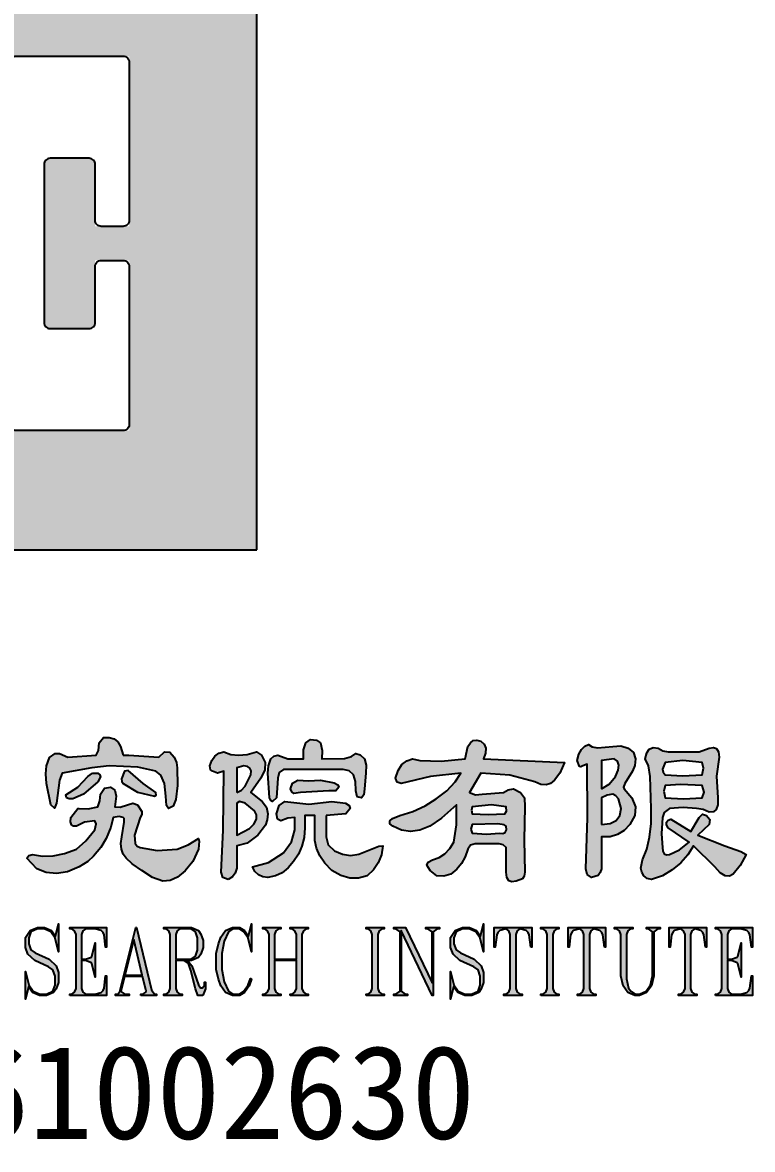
# Model space of a CAD drawing. Extents: x 2350667 to 3185789, y 309667 to 706270.
# Drawn here: x 2430917 to 2432631, y 363419 to 366067 of the extents above; entities that cross this region are included whole.
import ezdxf
from ezdxf.enums import TextEntityAlignment as Align

# ---------------------------------------------------------------- set-up
doc = ezdxf.new("R2010")
doc.units = 0
doc.header["$LTSCALE"] = 1000
for name, color, linetype in [('0-底图', 7, 'Continuous'), ('BTTK', 7, 'Continuous'), ('Logo', 4, 'Continuous')]:
    doc.layers.add(name, color=color, linetype=linetype)
doc.styles.add('HT', font='')
doc.styles.add('HZ(TK)', font='geniso.shx', dxfattribs={"width": 0.9, "bigfont": 'hztxt.shx'})
doc.styles.get('HT').set_extended_font_data('SimHei')

# ---------------------------------------------------------------- blocks, each defined once
blk = doc.blocks.new('CSCEC')
at = {"layer": 'Logo'}
h = blk.add_hatch(color=4, dxfattribs=at)
h.paths.add_polyline_path([(0, -24), (24, -24), (24, 0), (0, 0)])
h.paths.add_polyline_path([(6.2, -2.8), (9.8, -2.8), (9.8, -9.2), (9, -9.2), (9, -5.36, 0.414214), (8.84, -5.2), (7.16, -5.2, 0.414214), (7, -5.36), (7, -12.24, 0.414214), (7.16, -12.4), (9.8, -12.4), (9.8, -21.2), (6.2, -21.2), (6.2, -17.2), (7, -17.2), (7, -18.64, 0.414214), (7.16, -18.8), (8.84, -18.8, 0.414214), (9, -18.64), (9, -14.96, 0.414214), (8.84, -14.8), (6.2, -14.8)], flags=16)
h.paths.add_polyline_path([(10.2, -2.8), (13.8, -2.8), (13.8, -9.2), (13, -9.2), (13, -5.36, 0.414214), (12.84, -5.2), (11.16, -5.2, 0.414214), (11, -5.36), (11, -18.64, 0.414214), (11.16, -18.8), (12.84, -18.8, 0.414214), (13, -18.64), (13, -12.4), (13.8, -12.4), (13.8, -21.2), (10.2, -21.2)], flags=16)
h.paths.add_polyline_path([(5.8, -12.4), (5.8, -16.4), (5, -16.4), (5, -14.96, 0.414214), (4.84, -14.8), (3.96, -14.8, 0.414214), (3.8, -14.96), (3.8, -18.64, 0.414214), (3.96, -18.8), (4.84, -18.8, 0.414214), (5, -18.64), (5, -17.2), (5.8, -17.2), (5.8, -21.2), (3, -21.2), (3, -12.4)], flags=16)
h.paths.add_polyline_path([(14.2, -2.8), (17.8, -2.8), (17.8, -5.2), (15.16, -5.2, 0.414214), (15, -5.36), (15, -12.24, 0.414214), (15.16, -12.4), (17.8, -12.4), (17.8, -14.8), (15.16, -14.8, 0.414214), (15, -14.96), (15, -18.64, 0.414214), (15.16, -18.8), (17.8, -18.8), (17.8, -21.2), (14.2, -21.2)], flags=16)
h.paths.add_polyline_path([(21, -12.4), (21, -16.4), (20.2, -16.4), (20.2, -14.96, 0.414214), (20.04, -14.8), (19.16, -14.8, 0.414214), (19, -14.96), (19, -18.64, 0.414214), (19.16, -18.8), (20.04, -18.8, 0.414214), (20.2, -18.64), (20.2, -17.2), (21, -17.2), (21, -21.2), (18.2, -21.2), (18.2, -12.4)], flags=16)
for p, q in [((0, -24), (0, 0)), ((0, 0), (24, 0)), ((0, 0), (24, 0)), ((24, -24), (24, 0)), ((0, -24), (24, -24))]:
    blk.add_line(p, q, dxfattribs=at)
for points in [[(8.84, -5.2, -0.414214), (9, -5.36), (9, -9.04, 0.414214), (9.16, -9.2), (9.64, -9.2, 0.414214), (9.8, -9.04), (9.8, -2.96, 0.414214), (9.64, -2.8), (6.36, -2.8, 0.414214), (6.2, -2.96), (6.2, -14.64, 0.414214), (6.36, -14.8), (8.84, -14.8, -0.414214), (9, -14.96), (9, -18.64, -0.414214), (8.84, -18.8), (7.16, -18.8, -0.414214), (7, -18.64), (7, -17.36, 0.414214), (6.84, -17.2), (6.36, -17.2, 0.414214), (6.2, -17.36), (6.2, -21.04, 0.414214), (6.36, -21.2), (9.64, -21.2, 0.414214), (9.8, -21.04), (9.8, -12.56, 0.414214), (9.64, -12.4), (7.16, -12.4, -0.414214), (7, -12.24), (7, -5.36, -0.414214), (7.16, -5.2)], [(12.84, -18.8, 0.414214), (13, -18.64), (13, -12.56, -0.414214), (13.16, -12.4), (13.64, -12.4, -0.414214), (13.8, -12.56), (13.8, -21.04, -0.414214), (13.64, -21.2), (10.36, -21.2, -0.414214), (10.2, -21.04), (10.2, -2.96, -0.414214), (10.36, -2.8), (13.64, -2.8, -0.414214), (13.8, -2.96), (13.8, -9.04, -0.414214), (13.64, -9.2), (13.16, -9.2, -0.414214), (13, -9.04), (13, -5.36, 0.414214), (12.84, -5.2), (11.16, -5.2, 0.414214), (11, -5.36), (11, -18.64, 0.414214), (11.16, -18.8)], [(15.16, -12.4, -0.414214), (15, -12.24), (15, -5.36, -0.414214), (15.16, -5.2), (17.64, -5.2, 0.414214), (17.8, -5.04), (17.8, -2.96, 0.414214), (17.64, -2.8), (14.36, -2.8, 0.414214), (14.2, -2.96), (14.2, -21.04, 0.414214), (14.36, -21.2), (17.64, -21.2, 0.414214), (17.8, -21.04), (17.8, -18.96, 0.414214), (17.64, -18.8), (15.16, -18.8, -0.414214), (15, -18.64), (15, -14.96, -0.414214), (15.16, -14.8), (17.64, -14.8, 0.414214), (17.8, -14.64), (17.8, -12.56, 0.414214), (17.64, -12.4)], [(4.856, -18.8, 0.414214), (5, -18.656), (5, -17.344, -0.414214), (5.144, -17.2), (5.656, -17.2, -0.414214), (5.8, -17.344), (5.8, -21.056, -0.414214), (5.656, -21.2), (3.144, -21.2, -0.414214), (3, -21.056), (3, -12.544, -0.414214), (3.144, -12.4), (5.656, -12.4, -0.414214), (5.8, -12.544), (5.8, -16.256, -0.414214), (5.656, -16.4), (5.144, -16.4, -0.414214), (5, -16.256), (5, -14.944, 0.414214), (4.856, -14.8), (3.944, -14.8, 0.414214), (3.8, -14.944), (3.8, -18.656, 0.414214), (3.944, -18.8)], [(20.056, -18.8, 0.414214), (20.2, -18.656), (20.2, -17.344, -0.414214), (20.344, -17.2), (20.856, -17.2, -0.414214), (21, -17.344), (21, -21.056, -0.414214), (20.856, -21.2), (18.344, -21.2, -0.414214), (18.2, -21.056), (18.2, -12.544, -0.414214), (18.344, -12.4), (20.856, -12.4, -0.414214), (21, -12.544), (21, -16.256, -0.414214), (20.856, -16.4), (20.344, -16.4, -0.414214), (20.2, -16.256), (20.2, -14.944, 0.414214), (20.056, -14.8), (19.144, -14.8, 0.414214), (19, -14.944), (19, -18.656, 0.414214), (19.144, -18.8)]]:
    blk.add_lwpolyline(points, format="xyb", close=True, dxfattribs=at)
blk = doc.blocks.new('logo-txt')
at = {"layer": 'Logo'}
h = blk.add_hatch(color=4, dxfattribs=at)
h.dxf.hatch_style = 1
h.paths.add_polyline_path([(39.463, 4.384), (39.688, 4.436), (39.738, 4.571), (39.754, 4.728), (39.846, 4.873), (39.988, 4.894), (40.087, 4.821), (40.121, 4.686), (40.087, 4.436), (40.212, 4.426), (40.387, 4.478), (40.512, 4.519), (40.621, 4.478), (40.721, 4.321), (40.721, 4.251), (40.687, 4.186), (40.554, 3.77), (40.571, 3.572), (40.616, 3.512), (40.687, 3.478), (41.087, 3.405), (41.554, 3.436), (41.812, 3.54), (42.054, 3.686), (42.07, 3.624), (42.054, 3.436), (41.92, 3.145), (41.739, 2.929), (41.562, 2.78), (41.389, 2.7), (41.22, 2.687), (40.979, 2.77), (40.721, 2.937), (40.496, 3.093), (40.354, 3.228), (40.285, 3.322), (40.246, 3.436), (40.235, 3.572), (40.254, 3.728), (40.312, 4.072), (40.31, 4.157), (40.287, 4.186), (40.196, 4.207), (40.054, 4.186), (39.996, 3.957), (39.888, 3.686), (39.763, 3.478), (39.588, 3.27), (39.454, 3.145), (39.254, 3.02), (38.98, 2.908), (38.721, 2.864), (38.48, 2.887), (38.255, 2.978), (38.021, 3.228), (38.071, 3.291), (38.155, 3.311), (38.394, 3.272), (38.646, 3.28), (38.911, 3.335), (39.188, 3.436), (39.413, 3.634), (39.621, 3.895), (39.654, 4.03), (39.621, 4.103), (39.379, 4.072), (39.188, 3.978), (39.117, 3.975), (39.071, 4.009), (39.05, 4.079), (39.054, 4.186), (39.221, 4.394), (39.254, 4.394)])
h.paths.add_polyline_path([(40.287, 5.644), (40.421, 5.644), (41.121, 5.602), (41.254, 5.727), (41.379, 5.717), (41.487, 5.602), (41.537, 5.477), (41.554, 5.352), (41.562, 4.936), (41.52, 4.603), (41.462, 4.446), (41.354, 4.394), (41.304, 4.467), (41.287, 4.686), (41.254, 4.978), (41.17, 5.175), (41.054, 5.269), (40.629, 5.363), (39.954, 5.394), (39.554, 5.352), (38.855, 5.227), (38.788, 5.061), (38.721, 4.519), (38.671, 4.405), (38.588, 4.478), (38.488, 4.978), (38.471, 5.207), (38.488, 5.394), (38.555, 5.592), (38.688, 5.686), (38.788, 5.686), (38.988, 5.602), (39.654, 5.644), (39.704, 5.759), (39.721, 5.936), (39.821, 6.061), (39.958, 6.063), (40.071, 6.029), (40.158, 5.959), (40.221, 5.852)])
h.paths.add_polyline_path([(40.754, 4.978), (40.404, 5.29), (40.321, 5.269), (40.246, 5.092), (40.252, 5.027), (40.287, 4.978), (40.621, 4.78), (41.021, 4.686), (41.062, 4.707), (41.054, 4.769)], flags=17)
h.paths.add_polyline_path([(39.563, 5.227), (39.688, 5.227), (39.738, 5.183), (39.754, 5.134), (39.688, 5.019), (39.354, 4.728), (39.104, 4.623), (39.017, 4.618), (38.955, 4.644), (38.938, 4.717), (39.221, 4.894), (39.454, 5.144)], flags=17)
h = blk.add_hatch(color=4, dxfattribs=at)
h.dxf.hatch_style = 1
h.paths.add_polyline_path([(43.253, 3.926), (43.353, 4.027), (43.42, 4.144), (43.416, 4.246), (43.37, 4.342), (43.153, 4.519), (43.02, 4.561), (42.953, 4.519), (42.953, 3.77)], flags=16)
h.paths.add_polyline_path([(42.953, 4.769), (43.062, 4.827), (43.153, 4.915), (43.287, 5.186), (43.289, 5.277), (43.262, 5.342), (43.205, 5.381), (43.12, 5.394), (42.953, 5.352)], flags=16)
h.paths.add_polyline_path([(45.053, 4.228), (45.053, 3.728), (45.103, 3.54), (45.253, 3.395), (45.438, 3.317), (45.627, 3.291), (45.821, 3.317), (46.019, 3.395), (46.294, 3.509), (46.386, 3.52), (46.35, 3.304), (46.277, 3.114), (46.167, 2.95), (46.019, 2.812), (45.817, 2.757), (45.611, 2.759), (45.4, 2.819), (45.186, 2.937), (45.023, 3.106), (44.903, 3.28), (44.824, 3.46), (44.786, 3.645), (44.786, 4.228), (44.553, 4.228), (44.553, 3.936), (44.536, 3.715), (44.486, 3.509), (44.403, 3.319), (44.286, 3.145), (44.161, 2.996), (44.02, 2.884), (43.861, 2.809), (43.686, 2.77), (43.563, 2.786), (43.461, 2.832), (43.38, 2.91), (43.32, 3.02), (43.703, 3.124), (44.053, 3.353), (44.236, 3.613), (44.32, 3.895), (44.32, 4.186), (44.153, 4.165), (43.986, 4.103), (43.911, 4.144), (43.886, 4.269), (43.953, 4.467), (44.086, 4.561), (44.644, 4.499), (45.186, 4.561), (45.511, 4.519), (45.592, 4.467), (45.619, 4.394), (45.519, 4.269)])
h.paths.add_polyline_path([(45.486, 5.571), (45.652, 5.615), (45.752, 5.686), (45.852, 5.654), (45.952, 5.561), (45.994, 5.415), (45.986, 5.227), (45.952, 4.853), (45.936, 4.717), (45.886, 4.644), (45.786, 4.665), (45.752, 4.811), (45.746, 5.03), (45.694, 5.186), (45.596, 5.28), (45.452, 5.311), (44.053, 5.311), (43.953, 5.238), (43.92, 5.103), (43.886, 4.644), (43.795, 4.561), (43.755, 4.582), (43.72, 4.644), (43.686, 5.227), (43.703, 5.394), (43.753, 5.561), (43.828, 5.623), (43.92, 5.644), (44.153, 5.561), (44.519, 5.561), (44.519, 5.769), (44.578, 5.936), (44.686, 6.019), (44.828, 5.998), (44.919, 5.936), (44.961, 5.759), (44.953, 5.561)])
h.paths.add_polyline_path([(44.453, 4.769), (44.295, 4.748), (44.247, 4.785), (44.22, 4.853), (44.261, 4.988), (44.386, 5.061), (44.636, 5.04), (44.919, 5.061), (45.244, 4.998), (45.325, 4.952), (45.353, 4.894), (45.278, 4.811), (45.119, 4.811)], flags=17)
h.paths.add_polyline_path([(42.753, 2.728), (42.628, 2.77), (42.587, 2.895), (42.637, 3.884), (42.653, 5.269), (42.503, 5.227), (42.387, 5.269), (42.337, 5.3), (42.32, 5.394), (42.366, 5.524), (42.437, 5.623), (42.533, 5.691), (42.653, 5.727), (42.814, 5.665), (42.995, 5.644), (43.197, 5.665), (43.42, 5.727), (43.536, 5.644), (43.62, 5.477), (43.611, 5.3), (43.52, 5.103), (43.287, 4.769), (43.553, 4.561), (43.653, 4.426), (43.686, 4.269), (43.672, 4.129), (43.628, 3.999), (43.453, 3.77), (43.195, 3.582), (42.953, 3.52), (42.953, 2.994), (42.92, 2.874), (42.853, 2.786)])
h = blk.add_hatch(color=4, dxfattribs=at)
h.dxf.hatch_style = 1
h.paths.add_polyline_path([(47.76, 4.165), (47.485, 3.978), (47.256, 3.884), (47.035, 3.853), (46.823, 3.884), (46.619, 3.978), (46.552, 4.03), (46.552, 4.103), (46.61, 4.155), (46.785, 4.228), (47.092, 4.327), (47.377, 4.457), (47.641, 4.618), (47.885, 4.811), (48.085, 5.019), (48.218, 5.227), (47.502, 5.144), (46.819, 4.978), (46.719, 5.009), (46.685, 5.103), (46.748, 5.287), (46.835, 5.425), (46.948, 5.516), (47.085, 5.561), (47.252, 5.519), (47.752, 5.509), (48.318, 5.561), (48.385, 5.852), (48.441, 5.938), (48.51, 5.988), (48.591, 6.001), (48.685, 5.977), (48.764, 5.904), (48.801, 5.811), (48.797, 5.696), (48.751, 5.561), (50.651, 5.477), (50.543, 5.227), (50.418, 5.061), (50.326, 4.98), (50.218, 4.946), (50.093, 4.959), (49.951, 5.019), (49.368, 5.175), (48.685, 5.227), (48.418, 4.769), (48.56, 4.717), (48.718, 4.728), (49.218, 4.769), (49.326, 4.832), (49.451, 4.853), (49.618, 4.769), (49.709, 4.644), (49.718, 4.436), (49.701, 3.655), (49.718, 2.895), (49.705, 2.804), (49.668, 2.739), (49.518, 2.687), (49.416, 2.668), (49.343, 2.697), (49.299, 2.772), (49.285, 2.895), (49.285, 3.478), (49.21, 3.54), (49.118, 3.561), (48.552, 3.561), (48.443, 3.53), (48.385, 3.436), (48.322, 3.259), (48.235, 3.103), (48.122, 2.968), (47.985, 2.853), (47.818, 2.801), (47.652, 2.812), (47.494, 2.937), (47.419, 3.061), (47.452, 3.134), (47.552, 3.186), (47.708, 3.244), (47.843, 3.332), (47.958, 3.452), (48.052, 3.603), (48.118, 4.009), (48.118, 4.478)])
h.paths.add_polyline_path([(48.452, 3.905), (48.485, 3.811), (48.826, 3.79), (49.118, 3.811), (49.203, 3.806), (49.26, 3.832), (49.287, 3.889), (49.285, 3.978), (49.235, 4.012), (49.085, 4.03), (48.485, 4.02)], flags=16)
h.paths.add_polyline_path([(48.468, 4.353), (48.485, 4.269), (48.86, 4.249), (49.251, 4.269), (49.293, 4.332), (49.285, 4.436), (48.935, 4.478), (48.485, 4.436)], flags=16)
h = blk.add_hatch(color=4, dxfattribs=at)
h.dxf.hatch_style = 1
h.paths.add_polyline_path([(52.958, 5.748), (53.083, 5.727), (53.817, 5.727), (54.05, 5.811), (54.152, 5.829), (54.225, 5.8), (54.268, 5.725), (54.283, 5.602), (54.225, 5.155), (54.25, 4.644), (54.25, 4.483), (54.216, 4.374), (54.15, 4.316), (54.05, 4.311), (53.908, 4.374), (53.75, 4.394), (53.442, 4.415), (53.117, 4.394), (52.992, 4.301), (52.95, 4.186), (52.933, 3.801), (52.95, 3.478), (52.961, 3.389), (52.992, 3.332), (53.044, 3.306), (53.117, 3.311), (53.35, 3.426), (53.583, 3.603), (53.083, 3.936), (53.05, 4.012), (53.05, 4.072), (53.083, 4.116), (53.15, 4.144), (53.617, 3.853), (53.817, 4.186), (53.892, 4.259), (53.983, 4.228), (54.066, 4.134), (54.05, 4.02), (53.783, 3.77), (54.416, 3.52), (54.791, 3.384), (54.916, 3.311), (54.775, 3.051), (54.616, 2.853), (54.527, 2.801), (54.425, 2.812), (54.31, 2.884), (54.183, 3.02), (53.683, 3.52), (53.55, 3.304), (53.383, 3.114), (53.183, 2.95), (52.95, 2.812), (52.692, 2.728), (52.594, 2.749), (52.517, 2.812), (52.465, 2.897), (52.442, 2.989), (52.484, 3.186), (52.584, 3.434), (52.65, 3.718), (52.684, 4.038), (52.684, 4.394), (52.667, 5.144), (52.621, 5.394), (52.55, 5.561), (52.582, 5.701), (52.642, 5.79), (52.731, 5.826), (52.85, 5.811)])
h.paths.add_polyline_path([(52.983, 4.801), (53.017, 4.644), (53.45, 4.623), (53.883, 4.644), (53.933, 4.78), (53.883, 4.936), (53.383, 4.957), (53.017, 4.936)], flags=16)
h.paths.add_polyline_path([(53.433, 5.165), (53.883, 5.186), (53.917, 5.342), (53.883, 5.477), (53.433, 5.519), (53.017, 5.477), (52.95, 5.321), (52.967, 5.251), (53.017, 5.186)], flags=16)
h.paths.add_polyline_path([(52.3, 5.404), (52.25, 5.269), (52.067, 4.978), (52.038, 4.894), (52.05, 4.853), (52.234, 4.644), (52.317, 4.436), (52.3, 4.228), (52.184, 4.02), (52.055, 3.876), (51.9, 3.78), (51.721, 3.731), (51.517, 3.728), (51.517, 2.978), (51.49, 2.887), (51.442, 2.822), (51.284, 2.77), (51.184, 2.843), (51.151, 2.978), (51.192, 4.176), (51.184, 5.436), (51.084, 5.394), (51.038, 5.371), (51.001, 5.384), (50.951, 5.519), (50.992, 5.667), (51.051, 5.779), (51.126, 5.855), (51.217, 5.894), (51.303, 5.844), (51.426, 5.821), (51.784, 5.852), (51.975, 5.863), (52.15, 5.811), (52.275, 5.706), (52.317, 5.561)])
h.paths.add_polyline_path([(51.517, 4.02), (51.721, 4.043), (51.867, 4.113), (51.955, 4.23), (51.984, 4.394), (51.917, 4.623), (51.859, 4.691), (51.784, 4.728), (51.651, 4.707), (51.517, 4.644)], flags=16)
h.paths.add_polyline_path([(51.517, 4.853), (51.701, 4.967), (51.85, 5.144), (51.911, 5.295), (51.925, 5.415), (51.894, 5.503), (51.817, 5.561), (51.517, 5.519)], flags=16)
h = blk.add_hatch(color=4, dxfattribs=at)
h.dxf.hatch_style = 1
h.paths.add_polyline_path([(36.549, -0.004), (36.426, -0.004), (36.37, 0.157), (36.263, 0.589), (36.21, 0.748), (36.11, 0.818), (35.911, 0.818), (35.911, 0.167), (35.943, 0.075), (36.009, 0.031), (36.059, 0.031), (36.059, -0.004), (35.632, -0.004), (35.632, 0.031), (35.682, 0.031), (35.747, 0.075), (35.779, 0.167), (35.779, 1.429), (35.747, 1.521), (35.682, 1.565), (35.632, 1.565), (35.632, 1.6), (36.278, 1.598), (36.44, 1.523), (36.498, 1.444), (36.553, 1.288), (36.553, 1.13), (36.498, 0.974), (36.44, 0.895), (36.276, 0.818), (36.164, 0.818), (36.227, 0.776), (36.284, 0.697), (36.444, 0.248), (36.492, 0.18), (36.536, 0.18), (36.583, 0.244), (36.583, 0.312), (36.606, 0.312), (36.606, 0.159)])
h.paths.add_polyline_path([(36.422, 1.355), (36.371, 1.496), (36.27, 1.565), (36.009, 1.565), (35.943, 1.521), (35.911, 1.429), (35.911, 0.852), (36.27, 0.852), (36.371, 0.923), (36.422, 1.064)], flags=16)
h.paths.add_polyline_path([(36.818, -0.004), (36.818, 0.031), (36.868, 0.031), (36.934, 0.075), (36.966, 0.167), (36.966, 1.429), (36.934, 1.521), (36.868, 1.565), (36.818, 1.565), (36.818, 1.6), (37.686, 1.6), (37.686, 1.135), (37.661, 1.133), (37.626, 1.427), (37.6, 1.48), (37.554, 1.523), (37.404, 1.565), (37.195, 1.565), (37.13, 1.521), (37.098, 1.429), (37.098, 0.852), (37.19, 0.852), (37.328, 0.901), (37.342, 0.919), (37.419, 1.239), (37.419, 0.432), (37.342, 0.752), (37.328, 0.769), (37.19, 0.818), (37.098, 0.818), (37.098, 0.167), (37.13, 0.075), (37.195, 0.031), (37.404, 0.031), (37.554, 0.073), (37.6, 0.116), (37.626, 0.169), (37.661, 0.464), (37.686, 0.461), (37.686, -0.004)])
h.paths.add_polyline_path([(38.712, 0.153), (38.653, 0.073), (38.488, -0.004), (38.324, -0.004), (38.159, 0.073), (38.063, 0.206), (37.993, -0.09), (37.993, 0.566), (38.069, 0.246), (38.172, 0.102), (38.328, 0.031), (38.485, 0.031), (38.638, 0.102), (38.688, 0.242), (38.688, 0.457), (38.638, 0.599), (38.535, 0.671), (38.213, 0.821), (38.049, 0.974), (37.993, 1.13), (37.993, 1.365), (38.102, 1.523), (38.271, 1.6), (38.435, 1.6), (38.6, 1.523), (38.696, 1.39), (38.766, 1.687), (38.766, 1.029), (38.69, 1.35), (38.588, 1.493), (38.432, 1.565), (38.274, 1.565), (38.121, 1.493), (38.07, 1.355), (38.07, 1.213), (38.121, 1.072), (38.223, 1), (38.546, 0.85), (38.71, 0.697), (38.766, 0.54), (38.766, 0.308)])
h.paths.add_polyline_path([(39.031, -0.004), (39.031, 0.031), (39.081, 0.031), (39.147, 0.075), (39.179, 0.167), (39.179, 1.429), (39.147, 1.521), (39.081, 1.565), (39.031, 1.565), (39.031, 1.6), (39.898, 1.6), (39.898, 1.135), (39.874, 1.133), (39.839, 1.427), (39.813, 1.48), (39.767, 1.523), (39.617, 1.565), (39.408, 1.565), (39.342, 1.521), (39.31, 1.429), (39.31, 0.852), (39.403, 0.852), (39.541, 0.901), (39.554, 0.919), (39.631, 1.239), (39.631, 0.432), (39.554, 0.752), (39.541, 0.769), (39.403, 0.818), (39.31, 0.818), (39.31, 0.167), (39.342, 0.075), (39.408, 0.031), (39.617, 0.031), (39.767, 0.073), (39.813, 0.116), (39.839, 0.169), (39.874, 0.464), (39.898, 0.461), (39.898, -0.004)])
h.paths.add_polyline_path([(40.699, -0.004), (40.699, 0.031), (40.749, 0.031), (40.815, 0.075), (40.824, 0.105), (40.744, 0.444), (40.32, 0.444), (40.233, 0.096), (40.328, 0.031), (40.431, 0.031), (40.431, -0.004), (40.11, -0.004), (40.11, 0.031), (40.16, 0.031), (40.207, 0.096), (40.583, 1.6), (40.601, 1.6), (40.95, 0.135), (41.025, 0.031), (41.073, 0.031), (41.073, -0.004)])
h.paths.add_polyline_path([(40.537, 1.312), (40.329, 0.479), (40.736, 0.479)], flags=16)
h.paths.add_polyline_path([(42.161, -0.004), (42.039, -0.004), (41.982, 0.157), (41.875, 0.589), (41.823, 0.748), (41.722, 0.818), (41.523, 0.818), (41.523, 0.167), (41.555, 0.075), (41.621, 0.031), (41.671, 0.031), (41.671, -0.004), (41.244, -0.004), (41.244, 0.031), (41.294, 0.031), (41.359, 0.075), (41.391, 0.167), (41.391, 1.429), (41.359, 1.521), (41.294, 1.565), (41.244, 1.565), (41.244, 1.6), (41.89, 1.598), (42.052, 1.523), (42.11, 1.444), (42.166, 1.288), (42.166, 1.13), (42.11, 0.974), (42.052, 0.895), (41.888, 0.818), (41.776, 0.818), (41.839, 0.776), (41.896, 0.697), (42.056, 0.248), (42.104, 0.18), (42.148, 0.18), (42.195, 0.244), (42.195, 0.312), (42.219, 0.312), (42.219, 0.159)])
h.paths.add_polyline_path([(42.034, 1.355), (41.983, 1.496), (41.882, 1.565), (41.621, 1.565), (41.555, 1.521), (41.523, 1.429), (41.523, 0.852), (41.882, 0.852), (41.983, 0.923), (42.034, 1.064)], flags=16)
h.paths.add_polyline_path([(43.223, 1.35), (43.118, 1.493), (43.016, 1.565), (42.861, 1.565), (42.759, 1.496), (42.655, 1.278), (42.603, 0.983), (42.603, 0.613), (42.655, 0.318), (42.759, 0.1), (42.861, 0.031), (43.016, 0.031), (43.118, 0.102), (43.223, 0.248), (43.276, 0.395), (43.297, 0.379), (43.244, 0.227), (43.134, 0.073), (43.022, -0.004), (42.854, -0.002), (42.692, 0.073), (42.58, 0.227), (42.527, 0.381), (42.472, 0.609), (42.472, 0.987), (42.527, 1.215), (42.58, 1.369), (42.692, 1.523), (42.855, 1.6), (43.022, 1.6), (43.134, 1.523), (43.229, 1.39), (43.299, 1.687), (43.299, 1.029)])
h.paths.add_polyline_path([(44.206, -0.004), (44.206, 0.031), (44.256, 0.031), (44.322, 0.075), (44.354, 0.167), (44.354, 0.818), (43.843, 0.818), (43.843, 0.167), (43.875, 0.075), (43.941, 0.031), (43.991, 0.031), (43.991, -0.004), (43.564, -0.004), (43.564, 0.031), (43.614, 0.031), (43.679, 0.075), (43.712, 0.167), (43.712, 1.429), (43.679, 1.521), (43.614, 1.565), (43.564, 1.565), (43.564, 1.6), (43.991, 1.6), (43.991, 1.565), (43.941, 1.565), (43.875, 1.521), (43.843, 1.429), (43.843, 0.852), (44.354, 0.852), (44.354, 1.429), (44.322, 1.521), (44.256, 1.565), (44.206, 1.565), (44.206, 1.6), (44.633, 1.6), (44.633, 1.565), (44.583, 1.565), (44.518, 1.521), (44.486, 1.429), (44.486, 0.167), (44.518, 0.075), (44.583, 0.031), (44.633, 0.031), (44.633, -0.004)])
h = blk.add_hatch(color=4, dxfattribs=at)
h.dxf.hatch_style = 1
h.paths.add_polyline_path([(45.991, -0.004), (45.991, 0.031), (46.041, 0.031), (46.106, 0.075), (46.138, 0.167), (46.138, 1.429), (46.106, 1.521), (46.041, 1.565), (45.991, 1.565), (45.991, 1.6), (46.418, 1.6), (46.418, 1.565), (46.368, 1.565), (46.302, 1.521), (46.27, 1.429), (46.27, 0.167), (46.302, 0.075), (46.368, 0.031), (46.418, 0.031), (46.418, -0.004)])
h.paths.add_polyline_path([(47.662, 1.565), (47.564, 1.498), (47.564, -0.004), (47.546, -0.004), (46.815, 1.527), (46.815, 0.098), (46.913, 0.031), (46.963, 0.031), (46.963, -0.004), (46.642, -0.004), (46.642, 0.031), (46.692, 0.031), (46.79, 0.098), (46.79, 1.498), (46.692, 1.565), (46.642, 1.565), (46.642, 1.6), (46.916, 1.6), (47.54, 0.293), (47.54, 1.498), (47.442, 1.565), (47.391, 1.565), (47.391, 1.6), (47.712, 1.6), (47.712, 1.565)])
h.paths.add_polyline_path([(48.696, 0.153), (48.638, 0.073), (48.473, -0.004), (48.308, -0.004), (48.143, 0.073), (48.047, 0.206), (47.977, -0.09), (47.977, 0.566), (48.053, 0.246), (48.156, 0.102), (48.312, 0.031), (48.469, 0.031), (48.622, 0.102), (48.673, 0.242), (48.673, 0.457), (48.622, 0.599), (48.52, 0.671), (48.197, 0.821), (48.034, 0.974), (47.977, 1.13), (47.977, 1.365), (48.087, 1.523), (48.255, 1.6), (48.419, 1.6), (48.584, 1.523), (48.68, 1.39), (48.75, 1.687), (48.75, 1.029), (48.674, 1.35), (48.572, 1.493), (48.416, 1.565), (48.258, 1.565), (48.105, 1.493), (48.055, 1.355), (48.055, 1.213), (48.105, 1.072), (48.208, 1), (48.53, 0.85), (48.694, 0.697), (48.75, 0.54), (48.75, 0.308)])
h.paths.add_polyline_path([(49.859, 1.133), (49.824, 1.427), (49.798, 1.48), (49.752, 1.523), (49.605, 1.565), (49.541, 1.521), (49.509, 1.429), (49.509, 0.167), (49.541, 0.075), (49.607, 0.031), (49.657, 0.031), (49.657, -0.004), (49.229, -0.004), (49.229, 0.031), (49.28, 0.031), (49.345, 0.075), (49.377, 0.167), (49.377, 1.429), (49.345, 1.521), (49.281, 1.565), (49.134, 1.523), (49.089, 1.48), (49.062, 1.427), (49.027, 1.133), (49.003, 1.135), (49.003, 1.6), (49.884, 1.6), (49.884, 1.135)])
h.paths.add_polyline_path([(50.095, -0.004), (50.095, 0.031), (50.145, 0.031), (50.211, 0.075), (50.243, 0.167), (50.243, 1.429), (50.211, 1.521), (50.145, 1.565), (50.095, 1.565), (50.095, 1.6), (50.522, 1.6), (50.522, 1.565), (50.472, 1.565), (50.406, 1.521), (50.374, 1.429), (50.374, 0.167), (50.406, 0.075), (50.472, 0.031), (50.522, 0.031), (50.522, -0.004)])
h.paths.add_polyline_path([(51.59, 1.133), (51.555, 1.427), (51.529, 1.48), (51.483, 1.523), (51.336, 1.565), (51.272, 1.521), (51.24, 1.429), (51.24, 0.167), (51.272, 0.075), (51.338, 0.031), (51.388, 0.031), (51.388, -0.004), (50.96, -0.004), (50.96, 0.031), (51.011, 0.031), (51.076, 0.075), (51.109, 0.167), (51.109, 1.429), (51.076, 1.521), (51.012, 1.565), (50.865, 1.523), (50.82, 1.48), (50.794, 1.427), (50.758, 1.133), (50.734, 1.135), (50.734, 1.6), (51.615, 1.6), (51.615, 1.135)])
h.paths.add_polyline_path([(52.845, 1.565), (52.747, 1.498), (52.747, 0.459), (52.692, 0.229), (52.58, 0.073), (52.415, -0.004), (52.307, -0.004), (52.307, 0.011), (52.302, -0.004), (52.14, 0.073), (52.029, 0.229), (51.974, 0.459), (51.974, 1.429), (51.942, 1.521), (51.876, 1.565), (51.826, 1.565), (51.826, 1.6), (52.253, 1.6), (52.253, 1.565), (52.203, 1.565), (52.137, 1.521), (52.105, 1.429), (52.105, 0.389), (52.157, 0.171), (52.207, 0.102), (52.31, 0.031), (52.412, 0.031), (52.568, 0.102), (52.67, 0.246), (52.722, 0.464), (52.722, 1.498), (52.625, 1.565), (52.574, 1.565), (52.574, 1.6), (52.895, 1.6), (52.895, 1.565)])
h.paths.add_polyline_path([(53.963, 1.133), (53.928, 1.427), (53.902, 1.48), (53.856, 1.523), (53.709, 1.565), (53.645, 1.521), (53.613, 1.429), (53.613, 0.167), (53.645, 0.075), (53.711, 0.031), (53.762, 0.031), (53.762, -0.004), (53.333, -0.004), (53.333, 0.031), (53.384, 0.031), (53.45, 0.075), (53.482, 0.167), (53.482, 1.429), (53.45, 1.521), (53.385, 1.565), (53.238, 1.523), (53.193, 1.48), (53.167, 1.427), (53.132, 1.133), (53.107, 1.135), (53.107, 1.6), (53.988, 1.6), (53.988, 1.135)])
h.paths.add_polyline_path([(54.199, -0.004), (54.199, 0.031), (54.249, 0.031), (54.315, 0.075), (54.347, 0.167), (54.347, 1.429), (54.315, 1.521), (54.249, 1.565), (54.199, 1.565), (54.199, 1.6), (55.066, 1.6), (55.066, 1.135), (55.042, 1.133), (55.007, 1.427), (54.981, 1.48), (54.935, 1.523), (54.785, 1.565), (54.576, 1.565), (54.51, 1.521), (54.478, 1.429), (54.478, 0.852), (54.571, 0.852), (54.709, 0.901), (54.722, 0.919), (54.799, 1.239), (54.799, 0.432), (54.722, 0.752), (54.709, 0.769), (54.571, 0.818), (54.478, 0.818), (54.478, 0.167), (54.51, 0.075), (54.576, 0.031), (54.785, 0.031), (54.935, 0.073), (54.981, 0.116), (55.007, 0.169), (55.042, 0.464), (55.066, 0.461), (55.066, -0.004)])
at = {"layer": 'Logo', "color": 4}
for points in [[(40.287, 5.644), (40.421, 5.644), (41.121, 5.602), (41.254, 5.727), (41.379, 5.717), (41.487, 5.602), (41.537, 5.477), (41.554, 5.352), (41.562, 4.936), (41.52, 4.603), (41.462, 4.446), (41.354, 4.394), (41.304, 4.467), (41.287, 4.686), (41.254, 4.978), (41.17, 5.175), (41.054, 5.269), (40.629, 5.363), (39.954, 5.394), (39.554, 5.352), (38.855, 5.227), (38.788, 5.061), (38.721, 4.519), (38.671, 4.405), (38.588, 4.478), (38.488, 4.978), (38.471, 5.207), (38.488, 5.394), (38.555, 5.592), (38.688, 5.686), (38.788, 5.686), (38.988, 5.602), (39.654, 5.644), (39.704, 5.759), (39.721, 5.936), (39.821, 6.061), (39.958, 6.063), (40.071, 6.029), (40.158, 5.959), (40.221, 5.852)], [(45.486, 5.571), (45.652, 5.615), (45.752, 5.686), (45.852, 5.654), (45.952, 5.561), (45.994, 5.415), (45.986, 5.227), (45.952, 4.853), (45.936, 4.717), (45.886, 4.644), (45.786, 4.665), (45.752, 4.811), (45.746, 5.03), (45.694, 5.186), (45.596, 5.28), (45.452, 5.311), (44.053, 5.311), (43.953, 5.238), (43.92, 5.103), (43.886, 4.644), (43.795, 4.561), (43.755, 4.582), (43.72, 4.644), (43.686, 5.227), (43.703, 5.394), (43.753, 5.561), (43.828, 5.623), (43.92, 5.644), (44.153, 5.561), (44.519, 5.561), (44.519, 5.769), (44.578, 5.936), (44.686, 6.019), (44.828, 5.998), (44.919, 5.936), (44.961, 5.759), (44.953, 5.561)], [(47.76, 4.165), (47.485, 3.978), (47.256, 3.884), (47.035, 3.853), (46.823, 3.884), (46.619, 3.978), (46.552, 4.03), (46.552, 4.103), (46.61, 4.155), (46.785, 4.228), (47.092, 4.327), (47.377, 4.457), (47.641, 4.618), (47.885, 4.811), (48.085, 5.019), (48.218, 5.227), (47.502, 5.144), (46.819, 4.978), (46.719, 5.009), (46.685, 5.103), (46.748, 5.287), (46.835, 5.425), (46.948, 5.516), (47.085, 5.561), (47.252, 5.519), (47.752, 5.509), (48.318, 5.561), (48.385, 5.852), (48.441, 5.938), (48.51, 5.988), (48.591, 6.001), (48.685, 5.977), (48.764, 5.904), (48.801, 5.811), (48.797, 5.696), (48.751, 5.561), (50.651, 5.477), (50.543, 5.227), (50.418, 5.061), (50.326, 4.98), (50.218, 4.946), (50.093, 4.959), (49.951, 5.019), (49.368, 5.175), (48.685, 5.227), (48.418, 4.769), (48.56, 4.717), (48.718, 4.728), (49.218, 4.769), (49.326, 4.832), (49.451, 4.853), (49.618, 4.769), (49.709, 4.644), (49.718, 4.436), (49.701, 3.655), (49.718, 2.895), (49.705, 2.804), (49.668, 2.739), (49.518, 2.687), (49.416, 2.668), (49.343, 2.697), (49.299, 2.772), (49.285, 2.895), (49.285, 3.478), (49.21, 3.54), (49.118, 3.561), (48.552, 3.561), (48.443, 3.53), (48.385, 3.436), (48.322, 3.259), (48.235, 3.103), (48.122, 2.968), (47.985, 2.853), (47.818, 2.801), (47.652, 2.812), (47.494, 2.937), (47.419, 3.061), (47.452, 3.134), (47.552, 3.186), (47.708, 3.244), (47.843, 3.332), (47.958, 3.452), (48.052, 3.603), (48.118, 4.009), (48.118, 4.478)], [(52.3, 5.404), (52.25, 5.269), (52.067, 4.978), (52.038, 4.894), (52.05, 4.853), (52.234, 4.644), (52.317, 4.436), (52.3, 4.228), (52.184, 4.02), (52.055, 3.876), (51.9, 3.78), (51.721, 3.731), (51.517, 3.728), (51.517, 2.978), (51.49, 2.887), (51.442, 2.822), (51.284, 2.77), (51.184, 2.843), (51.151, 2.978), (51.192, 4.176), (51.184, 5.436), (51.084, 5.394), (51.038, 5.371), (51.001, 5.384), (50.951, 5.519), (50.992, 5.667), (51.051, 5.779), (51.126, 5.855), (51.217, 5.894), (51.303, 5.844), (51.426, 5.821), (51.784, 5.852), (51.975, 5.863), (52.15, 5.811), (52.275, 5.706), (52.317, 5.561)], [(52.958, 5.748), (53.083, 5.727), (53.817, 5.727), (54.05, 5.811), (54.152, 5.829), (54.225, 5.8), (54.268, 5.725), (54.283, 5.602), (54.225, 5.155), (54.25, 4.644), (54.25, 4.483), (54.216, 4.374), (54.15, 4.316), (54.05, 4.311), (53.908, 4.374), (53.75, 4.394), (53.442, 4.415), (53.117, 4.394), (52.992, 4.301), (52.95, 4.186), (52.933, 3.801), (52.95, 3.478), (52.961, 3.389), (52.992, 3.332), (53.044, 3.306), (53.117, 3.311), (53.35, 3.426), (53.583, 3.603), (53.083, 3.936), (53.05, 4.012), (53.05, 4.072), (53.083, 4.116), (53.15, 4.144), (53.617, 3.853), (53.817, 4.186), (53.892, 4.259), (53.983, 4.228), (54.066, 4.134), (54.05, 4.02), (53.783, 3.77), (54.416, 3.52), (54.791, 3.384), (54.916, 3.311), (54.775, 3.051), (54.616, 2.853), (54.527, 2.801), (54.425, 2.812), (54.31, 2.884), (54.183, 3.02), (53.683, 3.52), (53.55, 3.304), (53.383, 3.114), (53.183, 2.95), (52.95, 2.812), (52.692, 2.728), (52.594, 2.749), (52.517, 2.812), (52.465, 2.897), (52.442, 2.989), (52.484, 3.186), (52.584, 3.434), (52.65, 3.718), (52.684, 4.038), (52.684, 4.394), (52.667, 5.144), (52.621, 5.394), (52.55, 5.561), (52.582, 5.701), (52.642, 5.79), (52.731, 5.826), (52.85, 5.811)], [(42.753, 2.728), (42.628, 2.77), (42.587, 2.895), (42.637, 3.884), (42.653, 5.269), (42.503, 5.227), (42.387, 5.269), (42.337, 5.3), (42.32, 5.394), (42.366, 5.524), (42.437, 5.623), (42.533, 5.691), (42.653, 5.727), (42.814, 5.665), (42.995, 5.644), (43.197, 5.665), (43.42, 5.727), (43.536, 5.644), (43.62, 5.477), (43.611, 5.3), (43.52, 5.103), (43.287, 4.769), (43.553, 4.561), (43.653, 4.426), (43.686, 4.269), (43.672, 4.129), (43.628, 3.999), (43.453, 3.77), (43.195, 3.582), (42.953, 3.52), (42.953, 2.994), (42.92, 2.874), (42.853, 2.786)], [(42.953, 4.769), (43.062, 4.827), (43.153, 4.915), (43.287, 5.186), (43.289, 5.277), (43.262, 5.342), (43.205, 5.381), (43.12, 5.394), (42.953, 5.352)], [(51.517, 4.853), (51.701, 4.967), (51.85, 5.144), (51.911, 5.295), (51.925, 5.415), (51.894, 5.503), (51.817, 5.561), (51.517, 5.519)], [(53.433, 5.165), (53.883, 5.186), (53.917, 5.342), (53.883, 5.477), (53.433, 5.519), (53.017, 5.477), (52.95, 5.321), (52.967, 5.251), (53.017, 5.186)], [(39.563, 5.227), (39.688, 5.227), (39.738, 5.183), (39.754, 5.134), (39.688, 5.019), (39.354, 4.728), (39.104, 4.623), (39.017, 4.618), (38.955, 4.644), (38.938, 4.717), (39.221, 4.894), (39.454, 5.144)], [(40.754, 4.978), (40.404, 5.29), (40.321, 5.269), (40.246, 5.092), (40.252, 5.027), (40.287, 4.978), (40.621, 4.78), (41.021, 4.686), (41.062, 4.707), (41.054, 4.769)], [(44.453, 4.769), (44.295, 4.748), (44.247, 4.785), (44.22, 4.853), (44.261, 4.988), (44.386, 5.061), (44.636, 5.04), (44.919, 5.061), (45.244, 4.998), (45.325, 4.952), (45.353, 4.894), (45.278, 4.811), (45.119, 4.811)], [(39.463, 4.384), (39.688, 4.436), (39.738, 4.571), (39.754, 4.728), (39.846, 4.873), (39.988, 4.894), (40.087, 4.821), (40.121, 4.686), (40.087, 4.436), (40.212, 4.426), (40.387, 4.478), (40.512, 4.519), (40.621, 4.478), (40.721, 4.321), (40.721, 4.251), (40.687, 4.186), (40.554, 3.77), (40.571, 3.572), (40.616, 3.512), (40.687, 3.478), (41.087, 3.405), (41.554, 3.436), (41.812, 3.54), (42.054, 3.686), (42.07, 3.624), (42.054, 3.436), (41.92, 3.145), (41.739, 2.929), (41.562, 2.78), (41.389, 2.7), (41.22, 2.687), (40.979, 2.77), (40.721, 2.937), (40.496, 3.093), (40.354, 3.228), (40.285, 3.322), (40.246, 3.436), (40.235, 3.572), (40.254, 3.728), (40.312, 4.072), (40.31, 4.157), (40.287, 4.186), (40.196, 4.207), (40.054, 4.186), (39.996, 3.957), (39.888, 3.686), (39.763, 3.478), (39.588, 3.27), (39.454, 3.145), (39.254, 3.02), (38.98, 2.908), (38.721, 2.864), (38.48, 2.887), (38.255, 2.978), (38.021, 3.228), (38.071, 3.291), (38.155, 3.311), (38.394, 3.272), (38.646, 3.28), (38.911, 3.335), (39.188, 3.436), (39.413, 3.634), (39.621, 3.895), (39.654, 4.03), (39.621, 4.103), (39.379, 4.072), (39.188, 3.978), (39.117, 3.975), (39.071, 4.009), (39.05, 4.079), (39.054, 4.186), (39.221, 4.394), (39.254, 4.394)], [(52.983, 4.801), (53.017, 4.644), (53.45, 4.623), (53.883, 4.644), (53.933, 4.78), (53.883, 4.936), (53.383, 4.957), (53.017, 4.936)], [(43.253, 3.926), (43.353, 4.027), (43.42, 4.144), (43.416, 4.246), (43.37, 4.342), (43.153, 4.519), (43.02, 4.561), (42.953, 4.519), (42.953, 3.77)], [(45.053, 4.228), (45.053, 3.728), (45.103, 3.54), (45.253, 3.395), (45.438, 3.317), (45.627, 3.291), (45.821, 3.317), (46.019, 3.395), (46.294, 3.509), (46.386, 3.52), (46.35, 3.304), (46.277, 3.114), (46.167, 2.95), (46.019, 2.812), (45.817, 2.757), (45.611, 2.759), (45.4, 2.819), (45.186, 2.937), (45.023, 3.106), (44.903, 3.28), (44.824, 3.46), (44.786, 3.645), (44.786, 4.228), (44.553, 4.228), (44.553, 3.936), (44.536, 3.715), (44.486, 3.509), (44.403, 3.319), (44.286, 3.145), (44.161, 2.996), (44.02, 2.884), (43.861, 2.809), (43.686, 2.77), (43.563, 2.786), (43.461, 2.832), (43.38, 2.91), (43.32, 3.02), (43.703, 3.124), (44.053, 3.353), (44.236, 3.613), (44.32, 3.895), (44.32, 4.186), (44.153, 4.165), (43.986, 4.103), (43.911, 4.144), (43.886, 4.269), (43.953, 4.467), (44.086, 4.561), (44.644, 4.499), (45.186, 4.561), (45.511, 4.519), (45.592, 4.467), (45.619, 4.394), (45.519, 4.269)], [(51.517, 4.02), (51.721, 4.043), (51.867, 4.113), (51.955, 4.23), (51.984, 4.394), (51.917, 4.623), (51.859, 4.691), (51.784, 4.728), (51.651, 4.707), (51.517, 4.644)], [(48.468, 4.353), (48.485, 4.269), (48.86, 4.249), (49.251, 4.269), (49.293, 4.332), (49.285, 4.436), (48.935, 4.478), (48.485, 4.436)], [(48.452, 3.905), (48.485, 3.811), (48.826, 3.79), (49.118, 3.811), (49.203, 3.806), (49.26, 3.832), (49.287, 3.889), (49.285, 3.978), (49.235, 4.012), (49.085, 4.03), (48.485, 4.02)], [(38.712, 0.153), (38.653, 0.073), (38.488, -0.004), (38.324, -0.004), (38.159, 0.073), (38.063, 0.206), (37.993, -0.09), (37.993, 0.566), (38.069, 0.246), (38.172, 0.102), (38.328, 0.031), (38.485, 0.031), (38.638, 0.102), (38.688, 0.242), (38.688, 0.457), (38.638, 0.599), (38.535, 0.671), (38.213, 0.821), (38.049, 0.974), (37.993, 1.13), (37.993, 1.365), (38.102, 1.523), (38.271, 1.6), (38.435, 1.6), (38.6, 1.523), (38.696, 1.39), (38.766, 1.687), (38.766, 1.029), (38.69, 1.35), (38.588, 1.493), (38.432, 1.565), (38.274, 1.565), (38.121, 1.493), (38.07, 1.355), (38.07, 1.213), (38.121, 1.072), (38.223, 1), (38.546, 0.85), (38.71, 0.697), (38.766, 0.54), (38.766, 0.308)], [(39.031, -0.004), (39.031, 0.031), (39.081, 0.031), (39.147, 0.075), (39.179, 0.167), (39.179, 1.429), (39.147, 1.521), (39.081, 1.565), (39.031, 1.565), (39.031, 1.6), (39.898, 1.6), (39.898, 1.135), (39.874, 1.133), (39.839, 1.427), (39.813, 1.48), (39.767, 1.523), (39.617, 1.565), (39.408, 1.565), (39.342, 1.521), (39.31, 1.429), (39.31, 0.852), (39.403, 0.852), (39.541, 0.901), (39.554, 0.919), (39.631, 1.239), (39.631, 0.432), (39.554, 0.752), (39.541, 0.769), (39.403, 0.818), (39.31, 0.818), (39.31, 0.167), (39.342, 0.075), (39.408, 0.031), (39.617, 0.031), (39.767, 0.073), (39.813, 0.116), (39.839, 0.169), (39.874, 0.464), (39.898, 0.461), (39.898, -0.004)], [(40.699, -0.004), (40.699, 0.031), (40.749, 0.031), (40.815, 0.075), (40.824, 0.105), (40.744, 0.444), (40.32, 0.444), (40.233, 0.096), (40.328, 0.031), (40.431, 0.031), (40.431, -0.004), (40.11, -0.004), (40.11, 0.031), (40.16, 0.031), (40.207, 0.096), (40.583, 1.6), (40.601, 1.6), (40.95, 0.135), (41.025, 0.031), (41.073, 0.031), (41.073, -0.004)], [(42.161, -0.004), (42.039, -0.004), (41.982, 0.157), (41.875, 0.589), (41.823, 0.748), (41.722, 0.818), (41.523, 0.818), (41.523, 0.167), (41.555, 0.075), (41.621, 0.031), (41.671, 0.031), (41.671, -0.004), (41.244, -0.004), (41.244, 0.031), (41.294, 0.031), (41.359, 0.075), (41.391, 0.167), (41.391, 1.429), (41.359, 1.521), (41.294, 1.565), (41.244, 1.565), (41.244, 1.6), (41.89, 1.598), (42.052, 1.523), (42.11, 1.444), (42.166, 1.288), (42.166, 1.13), (42.11, 0.974), (42.052, 0.895), (41.888, 0.818), (41.776, 0.818), (41.839, 0.776), (41.896, 0.697), (42.056, 0.248), (42.104, 0.18), (42.148, 0.18), (42.195, 0.244), (42.195, 0.312), (42.219, 0.312), (42.219, 0.159)], [(43.223, 1.35), (43.118, 1.493), (43.016, 1.565), (42.861, 1.565), (42.759, 1.496), (42.655, 1.278), (42.603, 0.983), (42.603, 0.613), (42.655, 0.318), (42.759, 0.1), (42.861, 0.031), (43.016, 0.031), (43.118, 0.102), (43.223, 0.248), (43.276, 0.395), (43.297, 0.379), (43.244, 0.227), (43.134, 0.073), (43.022, -0.004), (42.854, -0.002), (42.692, 0.073), (42.58, 0.227), (42.527, 0.381), (42.472, 0.609), (42.472, 0.987), (42.527, 1.215), (42.58, 1.369), (42.692, 1.523), (42.855, 1.6), (43.022, 1.6), (43.134, 1.523), (43.229, 1.39), (43.299, 1.687), (43.299, 1.029)], [(44.206, -0.004), (44.206, 0.031), (44.256, 0.031), (44.322, 0.075), (44.354, 0.167), (44.354, 0.818), (43.843, 0.818), (43.843, 0.167), (43.875, 0.075), (43.941, 0.031), (43.991, 0.031), (43.991, -0.004), (43.564, -0.004), (43.564, 0.031), (43.614, 0.031), (43.679, 0.075), (43.712, 0.167), (43.712, 1.429), (43.679, 1.521), (43.614, 1.565), (43.564, 1.565), (43.564, 1.6), (43.991, 1.6), (43.991, 1.565), (43.941, 1.565), (43.875, 1.521), (43.843, 1.429), (43.843, 0.852), (44.354, 0.852), (44.354, 1.429), (44.322, 1.521), (44.256, 1.565), (44.206, 1.565), (44.206, 1.6), (44.633, 1.6), (44.633, 1.565), (44.583, 1.565), (44.518, 1.521), (44.486, 1.429), (44.486, 0.167), (44.518, 0.075), (44.583, 0.031), (44.633, 0.031), (44.633, -0.004)], [(45.991, -0.004), (45.991, 0.031), (46.041, 0.031), (46.106, 0.075), (46.138, 0.167), (46.138, 1.429), (46.106, 1.521), (46.041, 1.565), (45.991, 1.565), (45.991, 1.6), (46.418, 1.6), (46.418, 1.565), (46.368, 1.565), (46.302, 1.521), (46.27, 1.429), (46.27, 0.167), (46.302, 0.075), (46.368, 0.031), (46.418, 0.031), (46.418, -0.004)], [(47.662, 1.565), (47.564, 1.498), (47.564, -0.004), (47.546, -0.004), (46.815, 1.527), (46.815, 0.098), (46.913, 0.031), (46.963, 0.031), (46.963, -0.004), (46.642, -0.004), (46.642, 0.031), (46.692, 0.031), (46.79, 0.098), (46.79, 1.498), (46.692, 1.565), (46.642, 1.565), (46.642, 1.6), (46.916, 1.6), (47.54, 0.293), (47.54, 1.498), (47.442, 1.565), (47.391, 1.565), (47.391, 1.6), (47.712, 1.6), (47.712, 1.565)], [(48.696, 0.153), (48.638, 0.073), (48.473, -0.004), (48.308, -0.004), (48.143, 0.073), (48.047, 0.206), (47.977, -0.09), (47.977, 0.566), (48.053, 0.246), (48.156, 0.102), (48.312, 0.031), (48.469, 0.031), (48.622, 0.102), (48.673, 0.242), (48.673, 0.457), (48.622, 0.599), (48.52, 0.671), (48.197, 0.821), (48.034, 0.974), (47.977, 1.13), (47.977, 1.365), (48.087, 1.523), (48.255, 1.6), (48.419, 1.6), (48.584, 1.523), (48.68, 1.39), (48.75, 1.687), (48.75, 1.029), (48.674, 1.35), (48.572, 1.493), (48.416, 1.565), (48.258, 1.565), (48.105, 1.493), (48.055, 1.355), (48.055, 1.213), (48.105, 1.072), (48.208, 1), (48.53, 0.85), (48.694, 0.697), (48.75, 0.54), (48.75, 0.308)], [(49.859, 1.133), (49.824, 1.427), (49.798, 1.48), (49.752, 1.523), (49.605, 1.565), (49.541, 1.521), (49.509, 1.429), (49.509, 0.167), (49.541, 0.075), (49.607, 0.031), (49.657, 0.031), (49.657, -0.004), (49.229, -0.004), (49.229, 0.031), (49.28, 0.031), (49.345, 0.075), (49.377, 0.167), (49.377, 1.429), (49.345, 1.521), (49.281, 1.565), (49.134, 1.523), (49.089, 1.48), (49.062, 1.427), (49.027, 1.133), (49.003, 1.135), (49.003, 1.6), (49.884, 1.6), (49.884, 1.135)], [(50.095, -0.004), (50.095, 0.031), (50.145, 0.031), (50.211, 0.075), (50.243, 0.167), (50.243, 1.429), (50.211, 1.521), (50.145, 1.565), (50.095, 1.565), (50.095, 1.6), (50.522, 1.6), (50.522, 1.565), (50.472, 1.565), (50.406, 1.521), (50.374, 1.429), (50.374, 0.167), (50.406, 0.075), (50.472, 0.031), (50.522, 0.031), (50.522, -0.004)], [(51.59, 1.133), (51.555, 1.427), (51.529, 1.48), (51.483, 1.523), (51.336, 1.565), (51.272, 1.521), (51.24, 1.429), (51.24, 0.167), (51.272, 0.075), (51.338, 0.031), (51.388, 0.031), (51.388, -0.004), (50.96, -0.004), (50.96, 0.031), (51.011, 0.031), (51.076, 0.075), (51.109, 0.167), (51.109, 1.429), (51.076, 1.521), (51.012, 1.565), (50.865, 1.523), (50.82, 1.48), (50.794, 1.427), (50.758, 1.133), (50.734, 1.135), (50.734, 1.6), (51.615, 1.6), (51.615, 1.135)], [(52.845, 1.565), (52.747, 1.498), (52.747, 0.459), (52.692, 0.229), (52.58, 0.073), (52.415, -0.004), (52.307, -0.004), (52.307, 0.011), (52.302, -0.004), (52.14, 0.073), (52.029, 0.229), (51.974, 0.459), (51.974, 1.429), (51.942, 1.521), (51.876, 1.565), (51.826, 1.565), (51.826, 1.6), (52.253, 1.6), (52.253, 1.565), (52.203, 1.565), (52.137, 1.521), (52.105, 1.429), (52.105, 0.389), (52.157, 0.171), (52.207, 0.102), (52.31, 0.031), (52.412, 0.031), (52.568, 0.102), (52.67, 0.246), (52.722, 0.464), (52.722, 1.498), (52.625, 1.565), (52.574, 1.565), (52.574, 1.6), (52.895, 1.6), (52.895, 1.565)], [(53.963, 1.133), (53.928, 1.427), (53.902, 1.48), (53.856, 1.523), (53.709, 1.565), (53.645, 1.521), (53.613, 1.429), (53.613, 0.167), (53.645, 0.075), (53.711, 0.031), (53.762, 0.031), (53.762, -0.004), (53.333, -0.004), (53.333, 0.031), (53.384, 0.031), (53.45, 0.075), (53.482, 0.167), (53.482, 1.429), (53.45, 1.521), (53.385, 1.565), (53.238, 1.523), (53.193, 1.48), (53.167, 1.427), (53.132, 1.133), (53.107, 1.135), (53.107, 1.6), (53.988, 1.6), (53.988, 1.135)], [(54.199, -0.004), (54.199, 0.031), (54.249, 0.031), (54.315, 0.075), (54.347, 0.167), (54.347, 1.429), (54.315, 1.521), (54.249, 1.565), (54.199, 1.565), (54.199, 1.6), (55.066, 1.6), (55.066, 1.135), (55.042, 1.133), (55.007, 1.427), (54.981, 1.48), (54.935, 1.523), (54.785, 1.565), (54.576, 1.565), (54.51, 1.521), (54.478, 1.429), (54.478, 0.852), (54.571, 0.852), (54.709, 0.901), (54.722, 0.919), (54.799, 1.239), (54.799, 0.432), (54.722, 0.752), (54.709, 0.769), (54.571, 0.818), (54.478, 0.818), (54.478, 0.167), (54.51, 0.075), (54.576, 0.031), (54.785, 0.031), (54.935, 0.073), (54.981, 0.116), (55.007, 0.169), (55.042, 0.464), (55.066, 0.461), (55.066, -0.004)], [(42.034, 1.355), (41.983, 1.496), (41.882, 1.565), (41.621, 1.565), (41.555, 1.521), (41.523, 1.429), (41.523, 0.852), (41.882, 0.852), (41.983, 0.923), (42.034, 1.064)], [(40.537, 1.312), (40.329, 0.479), (40.736, 0.479)]]:
    blk.add_lwpolyline(points, close=True, dxfattribs=at)
at = {"color": 4, "style": 'HT'}
blk.add_text('设计证书编号：A161002630', height=2.2, dxfattribs=at).set_placement((12.582, -1.17), align=Align.TOP_LEFT)
blk = doc.blocks.new('vhtemplate_2020年新竖式图框_A1')
blk.add_blockref('logo-txt', (764.572, 541.135))
at = {"layer": 'BTTK'}
blk.add_blockref('CSCEC', (784, 575.609), dxfattribs=at)
at = {"layer": 'BTTK', "color": 4, "style": 'HZ(TK)', "width": 0.9}
for tag, p in [('合作单位', (796, 511.5)), ('建设单位', (796, 209.5)), ('工程名称', (796, 176.5)), ('子项名称', (806, 160)), ('图纸名称', (796, 141))]:
    blk.add_attdef(tag, text='', height=3.5, dxfattribs=at).set_placement(p, align=Align.MIDDLE_CENTER)
for tag, p in [('注册证书号', (808.5, 309.006)), ('注册印章号', (808.5, 301.006)), ('设计号', (806, 193)), ('图别', (789.75, 34)), ('图号', (822.25, 34)), ('版本号', (789.75, 26)), ('日期', (822.25, 26))]:
    blk.add_attdef(tag, text='', height=3.5, dxfattribs=at).set_placement(p, align=Align.MIDDLE)

msp = doc.modelspace()

# ---------------------------------------------------------------- block references
at = {"layer": '0-底图', "xscale": 100, "yscale": 100, "zscale": 100}
msp.add_blockref('vhtemplate_2020年新竖式图框_A1', (2350667.1, 309667), dxfattribs=at)

doc.saveas('drawing.dxf')
